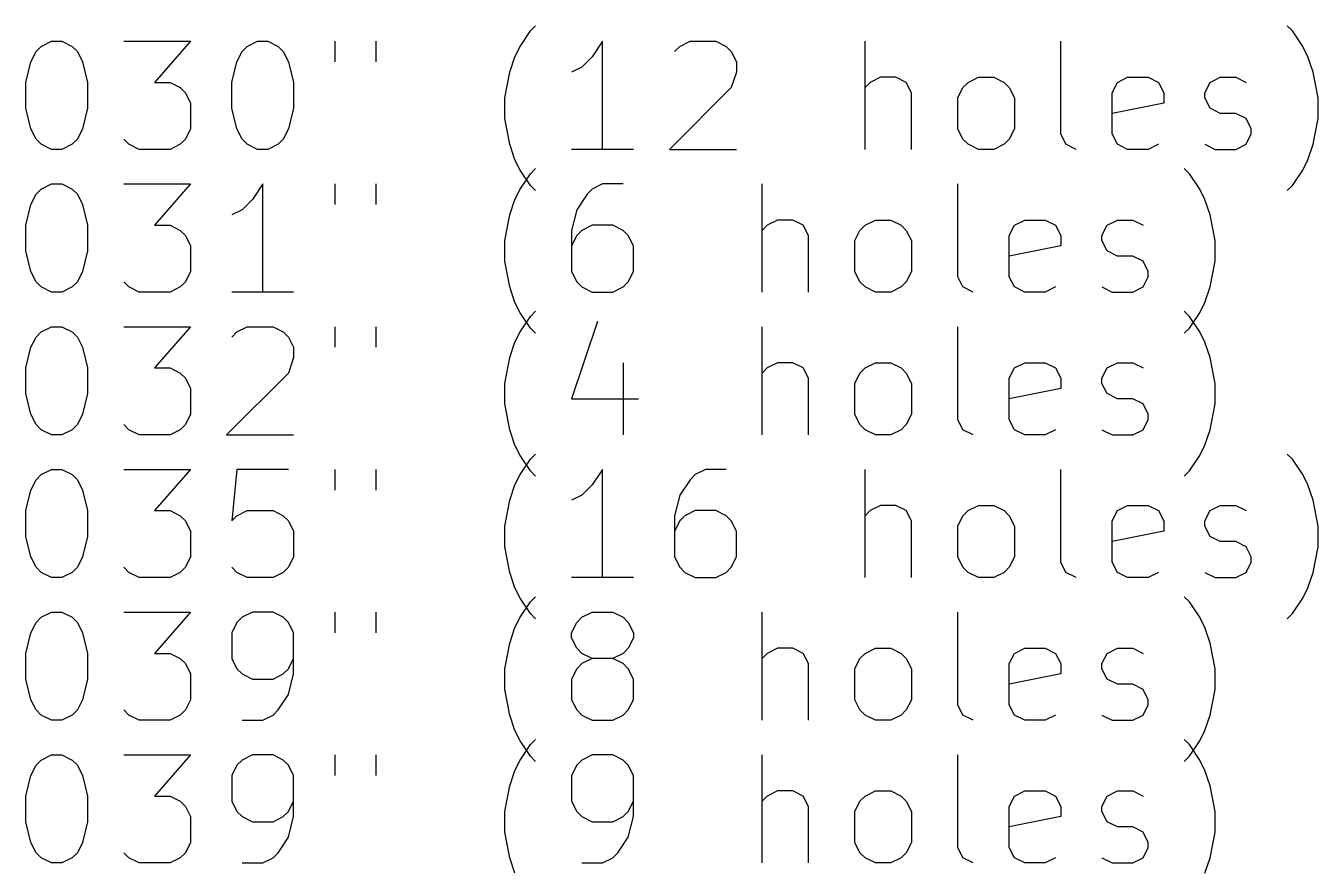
# Model space of a CAD drawing. Extents: x 97 to 184, y -160 to -34.
# Drawn here: x 132.83 to 168.68, y -138.93 to -115.55 of the extents above; entities that cross this region are included whole.
import ezdxf

# ---------------------------------------------------------------- set-up
doc = ezdxf.new("R2010")
doc.units = 0
doc.header["$MEASUREMENT"] = 0
doc.layers.add('BLACK', color=7, linetype='CONTINUOUS')

msp = doc.modelspace()

# ---------------------------------------------------------------- linework, layer by layer
at = {"layer": 'Black'}
for p, q in [((146.541, -116.125), (146.826, -115.696)), ((146.826, -115.696), (146.969, -115.554)), ((167.969, -115.696), (167.826, -115.554)), ((168.255, -116.125), (167.969, -115.696)), ((133.112, -116.268), (133.255, -116.125)), ((133.255, -116.125), (133.541, -115.982)), ((133.541, -115.982), (133.826, -115.982)), ((133.826, -115.982), (134.112, -116.125)), ((134.112, -116.125), (134.255, -116.268)), ((135.541, -115.982), (137.398, -115.982)), ((137.398, -115.982), (136.398, -117.125)), ((138.826, -116.268), (138.969, -116.125)), ((138.969, -116.125), (139.255, -115.982)), ((139.255, -115.982), (139.541, -115.982)), ((139.541, -115.982), (139.826, -116.125)), ((139.826, -116.125), (139.969, -116.268)), ((141.398, -115.982), (141.398, -116.554)), ((142.541, -115.982), (142.541, -116.554)), ((146.398, -116.411), (146.541, -116.125)), ((148.826, -115.982), (148.541, -116.411)), ((148.826, -118.982), (148.826, -115.982)), ((150.826, -116.268), (150.969, -116.125)), ((150.969, -116.125), (151.255, -115.982)), ((151.255, -115.982), (151.969, -115.982)), ((151.969, -115.982), (152.255, -116.125)), ((152.255, -116.125), (152.398, -116.268)), ((156.112, -118.982), (156.112, -115.982)), ((161.541, -118.554), (161.541, -115.982)), ((168.398, -116.411), (168.255, -116.125)), ((132.969, -116.554), (133.112, -116.268)), ((134.255, -116.268), (134.398, -116.554)), ((138.684, -116.554), (138.826, -116.268)), ((139.969, -116.268), (140.112, -116.554)), ((146.255, -116.839), (146.398, -116.411)), ((148.541, -116.411), (148.255, -116.696)), ((152.398, -116.268), (152.541, -116.554)), ((168.541, -116.839), (168.398, -116.411)), ((132.826, -117.125), (132.969, -116.554)), ((134.398, -116.554), (134.541, -117.125)), ((138.541, -117.125), (138.684, -116.554)), ((140.112, -116.554), (140.255, -117.125)), ((146.112, -117.554), (146.255, -116.839)), ((148.255, -116.696), (147.969, -116.839)), ((152.541, -116.839), (152.398, -117.268)), ((152.541, -116.554), (152.541, -116.839)), ((168.684, -117.554), (168.541, -116.839)), ((132.826, -117.839), (132.826, -117.125)), ((134.541, -117.125), (134.541, -117.839)), ((136.398, -117.125), (136.826, -117.125)), ((136.826, -117.125), (137.112, -117.268)), ((138.541, -117.839), (138.541, -117.125)), ((140.255, -117.125), (140.255, -117.839)), ((156.255, -117.125), (156.112, -117.268)), ((156.541, -116.982), (156.255, -117.125)), ((156.969, -116.982), (156.541, -116.982)), ((157.255, -117.125), (156.969, -116.982)), ((157.398, -117.411), (157.255, -117.125)), ((158.826, -117.268), (158.969, -117.125)), ((158.969, -117.125), (159.255, -116.982)), ((159.255, -116.982), (159.684, -116.982)), ((159.684, -116.982), (159.969, -117.125)), ((159.969, -117.125), (160.112, -117.268)), ((162.969, -117.411), (163.112, -117.125)), ((163.112, -117.125), (163.398, -116.982)), ((163.398, -116.982), (163.969, -116.982)), ((163.969, -116.982), (164.255, -117.125)), ((164.255, -117.125), (164.398, -117.411)), ((165.541, -117.411), (165.684, -117.125)), ((165.684, -117.125), (165.969, -116.982)), ((165.969, -116.982), (166.398, -116.982)), ((166.398, -116.982), (166.684, -117.125)), ((137.112, -117.268), (137.255, -117.411)), ((137.255, -117.411), (137.398, -117.696)), ((146.112, -118.125), (146.112, -117.554)), ((152.398, -117.268), (150.684, -118.982)), ((157.398, -118.982), (157.398, -117.411)), ((158.684, -117.554), (158.826, -117.268)), ((158.684, -118.411), (158.684, -117.554)), ((160.112, -117.268), (160.255, -117.554)), ((160.255, -117.554), (160.255, -118.411)), ((162.969, -118.554), (162.969, -117.411)), ((164.398, -117.411), (164.398, -117.696)), ((165.541, -117.554), (165.541, -117.411)), ((165.684, -117.839), (165.541, -117.554)), ((168.684, -118.125), (168.684, -117.554)), ((132.969, -118.411), (132.826, -117.839)), ((134.541, -117.839), (134.398, -118.411)), ((137.398, -117.696), (137.398, -118.411)), ((138.684, -118.411), (138.541, -117.839)), ((140.255, -117.839), (140.112, -118.411)), ((164.398, -117.696), (162.969, -117.982)), ((165.969, -117.982), (165.684, -117.839)), ((146.255, -118.839), (146.112, -118.125)), ((166.398, -117.982), (165.969, -117.982)), ((166.684, -118.125), (166.398, -117.982)), ((166.826, -118.411), (166.684, -118.125)), ((168.541, -118.839), (168.684, -118.125)), ((133.112, -118.696), (132.969, -118.411)), ((134.398, -118.411), (134.255, -118.696)), ((137.398, -118.411), (137.255, -118.696)), ((138.826, -118.696), (138.684, -118.411)), ((140.112, -118.411), (139.969, -118.696)), ((158.826, -118.696), (158.684, -118.411)), ((160.255, -118.411), (160.112, -118.696)), ((161.684, -118.839), (161.541, -118.554)), ((163.112, -118.839), (162.969, -118.554)), ((166.684, -118.839), (166.826, -118.554)), ((166.826, -118.554), (166.826, -118.411)), ((133.255, -118.839), (133.112, -118.696)), ((133.541, -118.982), (133.255, -118.839)), ((133.826, -118.982), (133.541, -118.982)), ((134.112, -118.839), (133.826, -118.982)), ((134.255, -118.696), (134.112, -118.839)), ((135.684, -118.839), (135.541, -118.696)), ((135.969, -118.982), (135.684, -118.839)), ((136.826, -118.982), (135.969, -118.982)), ((137.112, -118.839), (136.826, -118.982)), ((137.255, -118.696), (137.112, -118.839)), ((138.969, -118.839), (138.826, -118.696)), ((139.255, -118.982), (138.969, -118.839)), ((139.541, -118.982), (139.255, -118.982)), ((139.826, -118.839), (139.541, -118.982)), ((139.969, -118.696), (139.826, -118.839)), ((146.398, -119.268), (146.255, -118.839)), ((149.684, -118.982), (147.969, -118.982)), ((150.684, -118.982), (152.541, -118.982)), ((158.969, -118.839), (158.826, -118.696)), ((159.255, -118.982), (158.969, -118.839)), ((159.684, -118.982), (159.255, -118.982)), ((159.969, -118.839), (159.684, -118.982)), ((160.112, -118.696), (159.969, -118.839)), ((161.969, -118.982), (161.684, -118.839)), ((163.398, -118.982), (163.112, -118.839)), ((163.969, -118.982), (163.398, -118.982)), ((164.255, -118.839), (163.969, -118.982)), ((165.541, -118.839), (165.826, -118.982)), ((165.826, -118.982), (166.398, -118.982)), ((166.398, -118.982), (166.684, -118.839)), ((168.398, -119.268), (168.541, -118.839)), ((146.541, -119.554), (146.398, -119.268)), ((168.255, -119.554), (168.398, -119.268)), ((146.826, -119.982), (146.541, -119.554)), ((146.541, -120.085), (146.826, -119.656)), ((146.826, -119.656), (146.969, -119.514)), ((165.112, -119.656), (164.969, -119.514)), ((165.398, -120.085), (165.112, -119.656)), ((167.969, -119.982), (168.255, -119.554)), ((133.112, -120.228), (133.255, -120.085)), ((133.255, -120.085), (133.541, -119.942)), ((133.541, -119.942), (133.826, -119.942)), ((133.826, -119.942), (134.112, -120.085)), ((134.112, -120.085), (134.255, -120.228)), ((135.541, -119.942), (137.398, -119.942)), ((137.398, -119.942), (136.398, -121.085)), ((139.398, -119.942), (139.112, -120.371)), ((139.398, -122.942), (139.398, -119.942)), ((141.398, -119.942), (141.398, -120.514)), ((142.541, -119.942), (142.541, -120.514)), ((146.398, -120.371), (146.541, -120.085)), ((146.969, -120.125), (146.826, -119.982)), ((148.541, -120.085), (148.398, -120.228)), ((148.826, -119.942), (148.541, -120.085)), ((149.398, -119.942), (148.826, -119.942)), ((153.255, -122.942), (153.255, -119.942)), ((158.684, -122.514), (158.684, -119.942)), ((165.541, -120.371), (165.398, -120.085)), ((167.826, -120.125), (167.969, -119.982)), ((132.969, -120.514), (133.112, -120.228)), ((134.255, -120.228), (134.398, -120.514)), ((139.112, -120.371), (138.826, -120.656)), ((146.255, -120.799), (146.398, -120.371)), ((148.398, -120.228), (148.112, -120.656)), ((165.684, -120.799), (165.541, -120.371)), ((132.826, -121.085), (132.969, -120.514)), ((134.398, -120.514), (134.541, -121.085)), ((138.826, -120.656), (138.541, -120.799)), ((146.112, -121.514), (146.255, -120.799)), ((148.112, -120.656), (147.969, -121.228)), ((165.826, -121.514), (165.684, -120.799)), ((132.826, -121.799), (132.826, -121.085)), ((134.541, -121.085), (134.541, -121.799)), ((136.398, -121.085), (136.826, -121.085)), ((136.826, -121.085), (137.112, -121.228)), ((148.541, -121.085), (148.255, -121.228)), ((149.112, -121.085), (148.541, -121.085)), ((149.398, -121.228), (149.112, -121.085)), ((153.398, -121.085), (153.255, -121.228)), ((153.684, -120.942), (153.398, -121.085)), ((154.112, -120.942), (153.684, -120.942)), ((154.398, -121.085), (154.112, -120.942)), ((154.541, -121.371), (154.398, -121.085)), ((155.969, -121.228), (156.112, -121.085)), ((156.112, -121.085), (156.398, -120.942)), ((156.398, -120.942), (156.826, -120.942)), ((156.826, -120.942), (157.112, -121.085)), ((157.112, -121.085), (157.255, -121.228)), ((160.112, -121.371), (160.255, -121.085)), ((160.255, -121.085), (160.541, -120.942)), ((160.541, -120.942), (161.112, -120.942)), ((161.112, -120.942), (161.398, -121.085)), ((161.398, -121.085), (161.541, -121.371)), ((162.684, -121.371), (162.826, -121.085)), ((162.826, -121.085), (163.112, -120.942)), ((163.112, -120.942), (163.541, -120.942)), ((163.541, -120.942), (163.826, -121.085)), ((137.112, -121.228), (137.255, -121.371)), ((137.255, -121.371), (137.398, -121.656)), ((146.112, -122.085), (146.112, -121.514)), ((147.969, -121.228), (147.969, -122.371)), ((148.112, -121.371), (147.969, -121.656)), ((148.255, -121.228), (148.112, -121.371)), ((149.541, -121.371), (149.398, -121.228)), ((149.684, -121.656), (149.541, -121.371)), ((154.541, -122.942), (154.541, -121.371)), ((155.826, -121.514), (155.969, -121.228)), ((155.826, -122.371), (155.826, -121.514)), ((157.255, -121.228), (157.398, -121.514)), ((157.398, -121.514), (157.398, -122.371)), ((160.112, -122.514), (160.112, -121.371)), ((161.541, -121.371), (161.541, -121.656)), ((162.684, -121.514), (162.684, -121.371)), ((162.826, -121.799), (162.684, -121.514)), ((165.826, -122.085), (165.826, -121.514)), ((132.969, -122.371), (132.826, -121.799)), ((134.541, -121.799), (134.398, -122.371)), ((137.398, -121.656), (137.398, -122.371)), ((149.684, -122.371), (149.684, -121.656)), ((161.541, -121.656), (160.112, -121.942)), ((163.112, -121.942), (162.826, -121.799)), ((146.255, -122.799), (146.112, -122.085)), ((163.541, -121.942), (163.112, -121.942)), ((163.826, -122.085), (163.541, -121.942)), ((163.969, -122.371), (163.826, -122.085)), ((165.684, -122.799), (165.826, -122.085)), ((133.112, -122.656), (132.969, -122.371)), ((134.398, -122.371), (134.255, -122.656)), ((137.398, -122.371), (137.255, -122.656)), ((147.969, -122.371), (148.112, -122.656)), ((149.541, -122.656), (149.684, -122.371)), ((155.969, -122.656), (155.826, -122.371)), ((157.398, -122.371), (157.255, -122.656)), ((158.826, -122.799), (158.684, -122.514)), ((160.255, -122.799), (160.112, -122.514)), ((163.826, -122.799), (163.969, -122.514)), ((163.969, -122.514), (163.969, -122.371)), ((133.255, -122.799), (133.112, -122.656)), ((133.541, -122.942), (133.255, -122.799)), ((133.826, -122.942), (133.541, -122.942)), ((134.112, -122.799), (133.826, -122.942)), ((134.255, -122.656), (134.112, -122.799)), ((135.684, -122.799), (135.541, -122.656)), ((135.969, -122.942), (135.684, -122.799)), ((136.826, -122.942), (135.969, -122.942)), ((137.112, -122.799), (136.826, -122.942)), ((137.255, -122.656), (137.112, -122.799)), ((140.255, -122.942), (138.541, -122.942)), ((146.398, -123.228), (146.255, -122.799)), ((148.112, -122.656), (148.255, -122.799)), ((148.255, -122.799), (148.541, -122.942)), ((148.541, -122.942), (149.112, -122.942)), ((149.112, -122.942), (149.398, -122.799)), ((149.398, -122.799), (149.541, -122.656)), ((156.112, -122.799), (155.969, -122.656)), ((156.398, -122.942), (156.112, -122.799)), ((156.826, -122.942), (156.398, -122.942)), ((157.112, -122.799), (156.826, -122.942)), ((157.255, -122.656), (157.112, -122.799)), ((159.112, -122.942), (158.826, -122.799)), ((160.541, -122.942), (160.255, -122.799)), ((161.112, -122.942), (160.541, -122.942)), ((161.398, -122.799), (161.112, -122.942)), ((162.684, -122.799), (162.969, -122.942)), ((162.969, -122.942), (163.541, -122.942)), ((163.541, -122.942), (163.826, -122.799)), ((165.541, -123.228), (165.684, -122.799)), ((146.541, -123.514), (146.398, -123.228)), ((165.398, -123.514), (165.541, -123.228)), ((146.826, -123.942), (146.541, -123.514)), ((146.541, -124.045), (146.826, -123.616)), ((146.826, -123.616), (146.969, -123.474)), ((165.112, -123.616), (164.969, -123.474)), ((165.112, -123.942), (165.398, -123.514)), ((165.398, -124.045), (165.112, -123.616)), ((133.112, -124.188), (133.255, -124.045)), ((133.255, -124.045), (133.541, -123.902)), ((133.541, -123.902), (133.826, -123.902)), ((133.826, -123.902), (134.112, -124.045)), ((134.112, -124.045), (134.255, -124.188)), ((135.541, -123.902), (137.398, -123.902)), ((137.398, -123.902), (136.398, -125.045)), ((138.541, -124.188), (138.684, -124.045)), ((138.684, -124.045), (138.969, -123.902)), ((138.969, -123.902), (139.684, -123.902)), ((139.684, -123.902), (139.969, -124.045)), ((139.969, -124.045), (140.112, -124.188)), ((141.398, -123.902), (141.398, -124.474)), ((142.541, -123.902), (142.541, -124.474)), ((146.398, -124.331), (146.541, -124.045)), ((146.969, -124.085), (146.826, -123.942)), ((148.684, -123.759), (147.969, -125.902)), ((153.255, -126.902), (153.255, -123.902)), ((158.684, -126.474), (158.684, -123.902)), ((164.969, -124.085), (165.112, -123.942)), ((165.541, -124.331), (165.398, -124.045)), ((132.969, -124.474), (133.112, -124.188)), ((134.255, -124.188), (134.398, -124.474)), ((140.112, -124.188), (140.255, -124.474)), ((146.255, -124.759), (146.398, -124.331)), ((165.684, -124.759), (165.541, -124.331)), ((132.826, -125.045), (132.969, -124.474)), ((134.398, -124.474), (134.541, -125.045)), ((140.255, -124.759), (140.112, -125.188)), ((140.255, -124.474), (140.255, -124.759)), ((146.112, -125.474), (146.255, -124.759)), ((165.826, -125.474), (165.684, -124.759)), ((132.826, -125.759), (132.826, -125.045)), ((134.541, -125.045), (134.541, -125.759)), ((136.398, -125.045), (136.826, -125.045)), ((136.826, -125.045), (137.112, -125.188)), ((149.398, -124.902), (149.398, -126.902)), ((153.398, -125.045), (153.255, -125.188)), ((153.684, -124.902), (153.398, -125.045)), ((154.112, -124.902), (153.684, -124.902)), ((154.398, -125.045), (154.112, -124.902)), ((154.541, -125.331), (154.398, -125.045)), ((155.969, -125.188), (156.112, -125.045)), ((156.112, -125.045), (156.398, -124.902)), ((156.398, -124.902), (156.826, -124.902)), ((156.826, -124.902), (157.112, -125.045)), ((157.112, -125.045), (157.255, -125.188)), ((160.112, -125.331), (160.255, -125.045)), ((160.255, -125.045), (160.541, -124.902)), ((160.541, -124.902), (161.112, -124.902)), ((161.112, -124.902), (161.398, -125.045)), ((161.398, -125.045), (161.541, -125.331)), ((162.684, -125.331), (162.826, -125.045)), ((162.826, -125.045), (163.112, -124.902)), ((163.112, -124.902), (163.541, -124.902)), ((163.541, -124.902), (163.826, -125.045)), ((137.112, -125.188), (137.255, -125.331)), ((137.255, -125.331), (137.398, -125.616)), ((140.112, -125.188), (138.398, -126.902)), ((146.112, -126.045), (146.112, -125.474)), ((154.541, -126.902), (154.541, -125.331)), ((155.826, -125.474), (155.969, -125.188)), ((155.826, -126.331), (155.826, -125.474)), ((157.255, -125.188), (157.398, -125.474)), ((157.398, -125.474), (157.398, -126.331)), ((160.112, -126.474), (160.112, -125.331)), ((161.541, -125.331), (161.541, -125.616)), ((162.684, -125.474), (162.684, -125.331)), ((162.826, -125.759), (162.684, -125.474)), ((165.826, -126.045), (165.826, -125.474)), ((132.969, -126.331), (132.826, -125.759)), ((134.541, -125.759), (134.398, -126.331)), ((137.398, -125.616), (137.398, -126.331)), ((161.541, -125.616), (160.112, -125.902)), ((163.112, -125.902), (162.826, -125.759)), ((146.255, -126.759), (146.112, -126.045)), ((147.969, -125.902), (149.826, -125.902)), ((163.541, -125.902), (163.112, -125.902)), ((163.826, -126.045), (163.541, -125.902)), ((163.969, -126.331), (163.826, -126.045)), ((165.684, -126.759), (165.826, -126.045)), ((133.112, -126.616), (132.969, -126.331)), ((134.398, -126.331), (134.255, -126.616)), ((137.398, -126.331), (137.255, -126.616)), ((155.969, -126.616), (155.826, -126.331)), ((157.398, -126.331), (157.255, -126.616)), ((158.826, -126.759), (158.684, -126.474)), ((160.255, -126.759), (160.112, -126.474)), ((163.826, -126.759), (163.969, -126.474)), ((163.969, -126.474), (163.969, -126.331)), ((133.255, -126.759), (133.112, -126.616)), ((133.541, -126.902), (133.255, -126.759)), ((133.826, -126.902), (133.541, -126.902)), ((134.112, -126.759), (133.826, -126.902)), ((134.255, -126.616), (134.112, -126.759)), ((135.684, -126.759), (135.541, -126.616)), ((135.969, -126.902), (135.684, -126.759)), ((136.826, -126.902), (135.969, -126.902)), ((137.112, -126.759), (136.826, -126.902)), ((137.255, -126.616), (137.112, -126.759)), ((138.398, -126.902), (140.255, -126.902)), ((146.398, -127.188), (146.255, -126.759)), ((156.112, -126.759), (155.969, -126.616)), ((156.398, -126.902), (156.112, -126.759)), ((156.826, -126.902), (156.398, -126.902)), ((157.112, -126.759), (156.826, -126.902)), ((157.255, -126.616), (157.112, -126.759)), ((159.112, -126.902), (158.826, -126.759)), ((160.541, -126.902), (160.255, -126.759)), ((161.112, -126.902), (160.541, -126.902)), ((161.398, -126.759), (161.112, -126.902)), ((162.684, -126.759), (162.969, -126.902)), ((162.969, -126.902), (163.541, -126.902)), ((163.541, -126.902), (163.826, -126.759)), ((165.541, -127.188), (165.684, -126.759)), ((146.541, -127.474), (146.398, -127.188)), ((165.398, -127.474), (165.541, -127.188)), ((146.826, -127.902), (146.541, -127.474)), ((146.541, -128.005), (146.826, -127.576)), ((146.826, -127.576), (146.969, -127.434)), ((165.112, -127.902), (165.398, -127.474)), ((167.969, -127.576), (167.826, -127.434)), ((168.255, -128.005), (167.969, -127.576)), ((133.112, -128.148), (133.255, -128.005)), ((133.255, -128.005), (133.541, -127.862)), ((133.541, -127.862), (133.826, -127.862)), ((133.826, -127.862), (134.112, -128.005)), ((134.112, -128.005), (134.255, -128.148)), ((135.541, -127.862), (137.398, -127.862)), ((137.398, -127.862), (136.398, -129.005)), ((138.684, -127.862), (138.541, -129.291)), ((140.112, -127.862), (138.684, -127.862)), ((141.398, -127.862), (141.398, -128.434)), ((142.541, -127.862), (142.541, -128.434)), ((146.398, -128.291), (146.541, -128.005)), ((146.969, -128.045), (146.826, -127.902)), ((148.826, -127.862), (148.541, -128.291)), ((148.826, -130.862), (148.826, -127.862)), ((151.398, -128.005), (151.255, -128.148)), ((151.684, -127.862), (151.398, -128.005)), ((152.255, -127.862), (151.684, -127.862)), ((156.112, -130.862), (156.112, -127.862)), ((161.541, -130.434), (161.541, -127.862)), ((164.969, -128.045), (165.112, -127.902)), ((168.398, -128.291), (168.255, -128.005)), ((132.969, -128.434), (133.112, -128.148)), ((134.255, -128.148), (134.398, -128.434)), ((146.255, -128.719), (146.398, -128.291)), ((148.541, -128.291), (148.255, -128.576)), ((151.255, -128.148), (150.969, -128.576)), ((168.541, -128.719), (168.398, -128.291)), ((132.826, -129.005), (132.969, -128.434)), ((134.398, -128.434), (134.541, -129.005)), ((146.112, -129.434), (146.255, -128.719)), ((148.255, -128.576), (147.969, -128.719)), ((150.969, -128.576), (150.826, -129.148)), ((168.684, -129.434), (168.541, -128.719)), ((132.826, -129.719), (132.826, -129.005)), ((134.541, -129.005), (134.541, -129.719)), ((136.398, -129.005), (136.826, -129.005)), ((136.826, -129.005), (137.112, -129.148)), ((138.684, -129.148), (138.969, -129.005)), ((138.969, -129.005), (139.684, -129.005)), ((139.684, -129.005), (139.969, -129.148)), ((151.398, -129.005), (151.112, -129.148)), ((151.969, -129.005), (151.398, -129.005)), ((152.255, -129.148), (151.969, -129.005)), ((156.255, -129.005), (156.112, -129.148)), ((156.541, -128.862), (156.255, -129.005)), ((156.969, -128.862), (156.541, -128.862)), ((157.255, -129.005), (156.969, -128.862)), ((157.398, -129.291), (157.255, -129.005)), ((158.826, -129.148), (158.969, -129.005)), ((158.969, -129.005), (159.255, -128.862)), ((159.255, -128.862), (159.684, -128.862)), ((159.684, -128.862), (159.969, -129.005)), ((159.969, -129.005), (160.112, -129.148)), ((162.969, -129.291), (163.112, -129.005)), ((163.112, -129.005), (163.398, -128.862)), ((163.398, -128.862), (163.969, -128.862)), ((163.969, -128.862), (164.255, -129.005)), ((164.255, -129.005), (164.398, -129.291)), ((165.541, -129.291), (165.684, -129.005)), ((165.684, -129.005), (165.969, -128.862)), ((165.969, -128.862), (166.398, -128.862)), ((166.398, -128.862), (166.684, -129.005)), ((137.112, -129.148), (137.255, -129.291)), ((137.255, -129.291), (137.398, -129.576)), ((138.541, -129.291), (138.684, -129.148)), ((139.969, -129.148), (140.112, -129.291)), ((140.112, -129.291), (140.255, -129.576)), ((146.112, -130.005), (146.112, -129.434)), ((150.826, -129.148), (150.826, -130.291)), ((150.969, -129.291), (150.826, -129.576)), ((151.112, -129.148), (150.969, -129.291)), ((152.398, -129.291), (152.255, -129.148)), ((152.541, -129.576), (152.398, -129.291)), ((157.398, -130.862), (157.398, -129.291)), ((158.684, -129.434), (158.826, -129.148)), ((158.684, -130.291), (158.684, -129.434)), ((160.112, -129.148), (160.255, -129.434)), ((160.255, -129.434), (160.255, -130.291)), ((162.969, -130.434), (162.969, -129.291)), ((164.398, -129.291), (164.398, -129.576)), ((165.541, -129.434), (165.541, -129.291)), ((165.684, -129.719), (165.541, -129.434)), ((168.684, -130.005), (168.684, -129.434)), ((132.969, -130.291), (132.826, -129.719)), ((134.541, -129.719), (134.398, -130.291)), ((137.398, -129.576), (137.398, -130.291)), ((140.255, -129.576), (140.255, -130.291)), ((152.541, -130.291), (152.541, -129.576)), ((164.398, -129.576), (162.969, -129.862)), ((165.969, -129.862), (165.684, -129.719)), ((146.255, -130.719), (146.112, -130.005)), ((166.398, -129.862), (165.969, -129.862)), ((166.684, -130.005), (166.398, -129.862)), ((166.826, -130.291), (166.684, -130.005)), ((168.541, -130.719), (168.684, -130.005)), ((133.112, -130.576), (132.969, -130.291)), ((134.398, -130.291), (134.255, -130.576)), ((137.398, -130.291), (137.255, -130.576)), ((140.255, -130.291), (140.112, -130.576)), ((150.826, -130.291), (150.969, -130.576)), ((152.398, -130.576), (152.541, -130.291)), ((158.826, -130.576), (158.684, -130.291)), ((160.255, -130.291), (160.112, -130.576)), ((161.684, -130.719), (161.541, -130.434)), ((163.112, -130.719), (162.969, -130.434)), ((166.684, -130.719), (166.826, -130.434)), ((166.826, -130.434), (166.826, -130.291)), ((133.255, -130.719), (133.112, -130.576)), ((133.541, -130.862), (133.255, -130.719)), ((133.826, -130.862), (133.541, -130.862)), ((134.112, -130.719), (133.826, -130.862)), ((134.255, -130.576), (134.112, -130.719)), ((135.684, -130.719), (135.541, -130.576)), ((135.969, -130.862), (135.684, -130.719)), ((136.826, -130.862), (135.969, -130.862)), ((137.112, -130.719), (136.826, -130.862)), ((137.255, -130.576), (137.112, -130.719)), ((138.684, -130.719), (138.541, -130.576)), ((138.969, -130.862), (138.684, -130.719)), ((139.684, -130.862), (138.969, -130.862)), ((139.969, -130.719), (139.684, -130.862)), ((140.112, -130.576), (139.969, -130.719)), ((146.398, -131.148), (146.255, -130.719)), ((149.684, -130.862), (147.969, -130.862)), ((150.969, -130.576), (151.112, -130.719)), ((151.112, -130.719), (151.398, -130.862)), ((151.398, -130.862), (151.969, -130.862)), ((151.969, -130.862), (152.255, -130.719)), ((152.255, -130.719), (152.398, -130.576)), ((158.969, -130.719), (158.826, -130.576)), ((159.255, -130.862), (158.969, -130.719)), ((159.684, -130.862), (159.255, -130.862)), ((159.969, -130.719), (159.684, -130.862)), ((160.112, -130.576), (159.969, -130.719)), ((161.969, -130.862), (161.684, -130.719)), ((163.398, -130.862), (163.112, -130.719)), ((163.969, -130.862), (163.398, -130.862)), ((164.255, -130.719), (163.969, -130.862)), ((165.541, -130.719), (165.826, -130.862)), ((165.826, -130.862), (166.398, -130.862)), ((166.398, -130.862), (166.684, -130.719)), ((168.398, -131.148), (168.541, -130.719)), ((146.541, -131.434), (146.398, -131.148)), ((168.255, -131.434), (168.398, -131.148)), ((146.826, -131.862), (146.541, -131.434)), ((146.541, -131.965), (146.826, -131.536)), ((146.826, -131.536), (146.969, -131.394)), ((165.112, -131.536), (164.969, -131.394)), ((165.398, -131.965), (165.112, -131.536)), ((167.969, -131.862), (168.255, -131.434)), ((133.255, -131.965), (133.541, -131.822)), ((133.541, -131.822), (133.826, -131.822)), ((133.826, -131.822), (134.112, -131.965)), ((135.541, -131.822), (137.398, -131.822)), ((137.398, -131.822), (136.398, -132.965)), ((139.112, -131.822), (138.826, -131.965)), ((139.684, -131.822), (139.112, -131.822)), ((139.969, -131.965), (139.684, -131.822)), ((141.398, -131.822), (141.398, -132.394)), ((142.541, -131.822), (142.541, -132.394)), ((146.969, -132.005), (146.826, -131.862)), ((148.255, -131.965), (148.541, -131.822)), ((148.541, -131.822), (149.112, -131.822)), ((149.112, -131.822), (149.398, -131.965)), ((153.255, -134.822), (153.255, -131.822)), ((158.684, -134.394), (158.684, -131.822)), ((167.826, -132.005), (167.969, -131.862)), ((132.969, -132.394), (133.112, -132.108)), ((133.112, -132.108), (133.255, -131.965)), ((134.112, -131.965), (134.255, -132.108)), ((134.255, -132.108), (134.398, -132.394)), ((138.684, -132.108), (138.541, -132.394)), ((138.826, -131.965), (138.684, -132.108)), ((140.112, -132.108), (139.969, -131.965)), ((140.255, -132.394), (140.112, -132.108)), ((146.255, -132.679), (146.398, -132.251)), ((146.398, -132.251), (146.541, -131.965)), ((147.969, -132.394), (148.112, -132.108)), ((148.112, -132.108), (148.255, -131.965)), ((149.398, -131.965), (149.541, -132.108)), ((149.541, -132.108), (149.684, -132.394)), ((165.541, -132.251), (165.398, -131.965)), ((165.684, -132.679), (165.541, -132.251)), ((132.826, -132.965), (132.969, -132.394)), ((134.398, -132.394), (134.541, -132.965)), ((138.541, -132.394), (138.541, -133.108)), ((140.255, -133.536), (140.255, -132.394)), ((147.969, -132.536), (147.969, -132.394)), ((148.112, -132.822), (147.969, -132.536)), ((149.684, -132.536), (149.541, -132.822)), ((149.684, -132.394), (149.684, -132.536)), ((132.826, -133.679), (132.826, -132.965)), ((134.541, -132.965), (134.541, -133.679)), ((136.398, -132.965), (136.826, -132.965)), ((136.826, -132.965), (137.112, -133.108)), ((146.112, -133.394), (146.255, -132.679)), ((148.255, -132.965), (148.112, -132.822)), ((148.541, -133.108), (148.255, -132.965)), ((149.398, -132.965), (149.112, -133.108)), ((149.541, -132.822), (149.398, -132.965)), ((153.398, -132.965), (153.255, -133.108)), ((153.684, -132.822), (153.398, -132.965)), ((154.112, -132.822), (153.684, -132.822)), ((154.398, -132.965), (154.112, -132.822)), ((154.541, -133.251), (154.398, -132.965)), ((155.969, -133.108), (156.112, -132.965)), ((156.112, -132.965), (156.398, -132.822)), ((156.398, -132.822), (156.826, -132.822)), ((156.826, -132.822), (157.112, -132.965)), ((157.112, -132.965), (157.255, -133.108)), ((160.112, -133.251), (160.255, -132.965)), ((160.255, -132.965), (160.541, -132.822)), ((160.541, -132.822), (161.112, -132.822)), ((161.112, -132.822), (161.398, -132.965)), ((161.398, -132.965), (161.541, -133.251)), ((162.684, -133.251), (162.826, -132.965)), ((162.826, -132.965), (163.112, -132.822)), ((163.112, -132.822), (163.541, -132.822)), ((163.541, -132.822), (163.826, -132.965)), ((165.826, -133.394), (165.684, -132.679)), ((137.112, -133.108), (137.255, -133.251)), ((137.255, -133.251), (137.398, -133.536)), ((138.541, -133.108), (138.684, -133.394)), ((140.112, -133.394), (140.255, -133.108)), ((148.255, -133.251), (148.112, -133.394)), ((148.541, -133.108), (148.255, -133.251)), ((149.112, -133.108), (148.541, -133.108)), ((149.398, -133.251), (149.112, -133.108)), ((149.541, -133.394), (149.398, -133.251)), ((154.541, -134.822), (154.541, -133.251)), ((155.826, -133.394), (155.969, -133.108)), ((157.255, -133.108), (157.398, -133.394)), ((160.112, -134.394), (160.112, -133.251)), ((161.541, -133.251), (161.541, -133.536)), ((162.684, -133.394), (162.684, -133.251)), ((132.969, -134.251), (132.826, -133.679)), ((134.541, -133.679), (134.398, -134.251)), ((137.398, -133.536), (137.398, -134.251)), ((138.684, -133.394), (138.826, -133.536)), ((138.826, -133.536), (139.112, -133.679)), ((139.112, -133.679), (139.684, -133.679)), ((139.684, -133.679), (139.969, -133.536)), ((139.969, -133.536), (140.112, -133.394)), ((140.112, -134.108), (140.255, -133.536)), ((146.112, -133.965), (146.112, -133.394)), ((148.112, -133.394), (147.969, -133.679)), ((147.969, -133.679), (147.969, -134.251)), ((149.684, -133.679), (149.541, -133.394)), ((149.684, -134.251), (149.684, -133.679)), ((155.826, -134.251), (155.826, -133.394)), ((157.398, -133.394), (157.398, -134.251)), ((161.541, -133.536), (160.112, -133.822)), ((162.826, -133.679), (162.684, -133.394)), ((163.112, -133.822), (162.826, -133.679)), ((165.826, -133.965), (165.826, -133.394)), ((139.826, -134.536), (140.112, -134.108)), ((146.255, -134.679), (146.112, -133.965)), ((163.541, -133.822), (163.112, -133.822)), ((163.826, -133.965), (163.541, -133.822)), ((163.969, -134.251), (163.826, -133.965)), ((165.684, -134.679), (165.826, -133.965)), ((133.112, -134.536), (132.969, -134.251)), ((134.398, -134.251), (134.255, -134.536)), ((137.398, -134.251), (137.255, -134.536)), ((147.969, -134.251), (148.112, -134.536)), ((149.541, -134.536), (149.684, -134.251)), ((155.969, -134.536), (155.826, -134.251)), ((157.398, -134.251), (157.255, -134.536)), ((158.826, -134.679), (158.684, -134.394)), ((160.255, -134.679), (160.112, -134.394)), ((163.826, -134.679), (163.969, -134.394)), ((163.969, -134.394), (163.969, -134.251)), ((133.255, -134.679), (133.112, -134.536)), ((133.541, -134.822), (133.255, -134.679)), ((133.826, -134.822), (133.541, -134.822)), ((134.112, -134.679), (133.826, -134.822)), ((134.255, -134.536), (134.112, -134.679)), ((135.684, -134.679), (135.541, -134.536)), ((135.969, -134.822), (135.684, -134.679)), ((136.826, -134.822), (135.969, -134.822)), ((137.112, -134.679), (136.826, -134.822)), ((137.255, -134.536), (137.112, -134.679)), ((138.826, -134.822), (139.398, -134.822)), ((139.398, -134.822), (139.684, -134.679)), ((139.684, -134.679), (139.826, -134.536)), ((146.398, -135.108), (146.255, -134.679)), ((148.112, -134.536), (148.255, -134.679)), ((148.255, -134.679), (148.541, -134.822)), ((148.541, -134.822), (149.112, -134.822)), ((149.112, -134.822), (149.398, -134.679)), ((149.398, -134.679), (149.541, -134.536)), ((156.112, -134.679), (155.969, -134.536)), ((156.398, -134.822), (156.112, -134.679)), ((156.826, -134.822), (156.398, -134.822)), ((157.112, -134.679), (156.826, -134.822)), ((157.255, -134.536), (157.112, -134.679)), ((159.112, -134.822), (158.826, -134.679)), ((160.541, -134.822), (160.255, -134.679)), ((161.112, -134.822), (160.541, -134.822)), ((161.398, -134.679), (161.112, -134.822)), ((162.684, -134.679), (162.969, -134.822)), ((162.969, -134.822), (163.541, -134.822)), ((163.541, -134.822), (163.826, -134.679)), ((165.541, -135.108), (165.684, -134.679)), ((146.541, -135.394), (146.398, -135.108)), ((165.398, -135.394), (165.541, -135.108)), ((146.826, -135.822), (146.541, -135.394)), ((146.541, -135.925), (146.826, -135.496)), ((146.826, -135.496), (146.969, -135.354)), ((165.112, -135.496), (164.969, -135.354)), ((165.112, -135.822), (165.398, -135.394)), ((165.398, -135.925), (165.112, -135.496)), ((133.255, -135.925), (133.541, -135.782)), ((133.541, -135.782), (133.826, -135.782)), ((133.826, -135.782), (134.112, -135.925)), ((135.541, -135.782), (137.398, -135.782)), ((137.398, -135.782), (136.398, -136.925)), ((139.112, -135.782), (138.826, -135.925)), ((139.684, -135.782), (139.112, -135.782)), ((139.969, -135.925), (139.684, -135.782)), ((141.398, -135.782), (141.398, -136.354)), ((142.541, -135.782), (142.541, -136.354)), ((146.969, -135.965), (146.826, -135.822)), ((148.541, -135.782), (148.255, -135.925)), ((149.112, -135.782), (148.541, -135.782)), ((149.398, -135.925), (149.112, -135.782)), ((153.255, -138.782), (153.255, -135.782)), ((158.684, -138.354), (158.684, -135.782)), ((164.969, -135.965), (165.112, -135.822)), ((132.969, -136.354), (133.112, -136.068)), ((133.112, -136.068), (133.255, -135.925)), ((134.112, -135.925), (134.255, -136.068)), ((134.255, -136.068), (134.398, -136.354)), ((138.684, -136.068), (138.541, -136.354)), ((138.826, -135.925), (138.684, -136.068)), ((140.112, -136.068), (139.969, -135.925)), ((140.255, -136.354), (140.112, -136.068)), ((146.255, -136.639), (146.398, -136.211)), ((146.398, -136.211), (146.541, -135.925)), ((148.112, -136.068), (147.969, -136.354)), ((148.255, -135.925), (148.112, -136.068)), ((149.541, -136.068), (149.398, -135.925)), ((149.684, -136.354), (149.541, -136.068)), ((165.541, -136.211), (165.398, -135.925)), ((165.684, -136.639), (165.541, -136.211)), ((132.826, -136.925), (132.969, -136.354)), ((134.398, -136.354), (134.541, -136.925)), ((138.541, -136.354), (138.541, -137.068)), ((140.255, -137.496), (140.255, -136.354)), ((147.969, -136.354), (147.969, -137.068)), ((149.684, -137.496), (149.684, -136.354)), ((132.826, -137.639), (132.826, -136.925)), ((134.541, -136.925), (134.541, -137.639)), ((136.398, -136.925), (136.826, -136.925)), ((136.826, -136.925), (137.112, -137.068)), ((146.112, -137.354), (146.255, -136.639)), ((153.398, -136.925), (153.255, -137.068)), ((153.684, -136.782), (153.398, -136.925)), ((154.112, -136.782), (153.684, -136.782)), ((154.398, -136.925), (154.112, -136.782)), ((154.541, -137.211), (154.398, -136.925)), ((155.969, -137.068), (156.112, -136.925)), ((156.112, -136.925), (156.398, -136.782)), ((156.398, -136.782), (156.826, -136.782)), ((156.826, -136.782), (157.112, -136.925)), ((157.112, -136.925), (157.255, -137.068)), ((160.112, -137.211), (160.255, -136.925)), ((160.255, -136.925), (160.541, -136.782)), ((160.541, -136.782), (161.112, -136.782)), ((161.112, -136.782), (161.398, -136.925)), ((161.398, -136.925), (161.541, -137.211)), ((162.684, -137.211), (162.826, -136.925)), ((162.826, -136.925), (163.112, -136.782)), ((163.112, -136.782), (163.541, -136.782)), ((163.541, -136.782), (163.826, -136.925)), ((165.826, -137.354), (165.684, -136.639)), ((137.112, -137.068), (137.255, -137.211)), ((137.255, -137.211), (137.398, -137.496)), ((138.541, -137.068), (138.684, -137.354)), ((140.112, -137.354), (140.255, -137.068)), ((147.969, -137.068), (148.112, -137.354)), ((149.541, -137.354), (149.684, -137.068)), ((154.541, -138.782), (154.541, -137.211)), ((155.826, -137.354), (155.969, -137.068)), ((157.255, -137.068), (157.398, -137.354)), ((160.112, -138.354), (160.112, -137.211)), ((161.541, -137.211), (161.541, -137.496)), ((162.684, -137.354), (162.684, -137.211)), ((132.969, -138.211), (132.826, -137.639)), ((134.541, -137.639), (134.398, -138.211)), ((137.398, -137.496), (137.398, -138.211)), ((138.684, -137.354), (138.826, -137.496)), ((138.826, -137.496), (139.112, -137.639)), ((139.112, -137.639), (139.684, -137.639)), ((139.684, -137.639), (139.969, -137.496)), ((139.969, -137.496), (140.112, -137.354)), ((140.112, -138.068), (140.255, -137.496)), ((146.112, -137.925), (146.112, -137.354)), ((148.112, -137.354), (148.255, -137.496)), ((148.255, -137.496), (148.541, -137.639)), ((148.541, -137.639), (149.112, -137.639)), ((149.112, -137.639), (149.398, -137.496)), ((149.398, -137.496), (149.541, -137.354)), ((149.541, -138.068), (149.684, -137.496)), ((155.826, -138.211), (155.826, -137.354)), ((157.398, -137.354), (157.398, -138.211)), ((161.541, -137.496), (160.112, -137.782)), ((162.826, -137.639), (162.684, -137.354)), ((163.112, -137.782), (162.826, -137.639)), ((165.826, -137.925), (165.826, -137.354)), ((146.255, -138.639), (146.112, -137.925)), ((163.541, -137.782), (163.112, -137.782)), ((163.826, -137.925), (163.541, -137.782)), ((163.969, -138.211), (163.826, -137.925)), ((165.684, -138.639), (165.826, -137.925)), ((133.112, -138.496), (132.969, -138.211)), ((134.398, -138.211), (134.255, -138.496)), ((137.398, -138.211), (137.255, -138.496)), ((139.826, -138.496), (140.112, -138.068)), ((149.255, -138.496), (149.541, -138.068)), ((155.969, -138.496), (155.826, -138.211)), ((157.398, -138.211), (157.255, -138.496)), ((158.826, -138.639), (158.684, -138.354)), ((160.255, -138.639), (160.112, -138.354)), ((163.826, -138.639), (163.969, -138.354)), ((163.969, -138.354), (163.969, -138.211)), ((133.255, -138.639), (133.112, -138.496)), ((133.541, -138.782), (133.255, -138.639)), ((134.112, -138.639), (133.826, -138.782)), ((134.255, -138.496), (134.112, -138.639)), ((135.684, -138.639), (135.541, -138.496)), ((135.969, -138.782), (135.684, -138.639)), ((137.112, -138.639), (136.826, -138.782)), ((137.255, -138.496), (137.112, -138.639)), ((139.398, -138.782), (139.684, -138.639)), ((139.684, -138.639), (139.826, -138.496)), ((146.398, -139.068), (146.255, -138.639)), ((148.826, -138.782), (149.112, -138.639)), ((149.112, -138.639), (149.255, -138.496)), ((156.112, -138.639), (155.969, -138.496)), ((156.398, -138.782), (156.112, -138.639)), ((157.112, -138.639), (156.826, -138.782)), ((157.255, -138.496), (157.112, -138.639)), ((159.112, -138.782), (158.826, -138.639)), ((160.541, -138.782), (160.255, -138.639)), ((161.398, -138.639), (161.112, -138.782)), ((162.684, -138.639), (162.969, -138.782)), ((163.541, -138.782), (163.826, -138.639)), ((165.541, -139.068), (165.684, -138.639)), ((133.826, -138.782), (133.541, -138.782)), ((136.826, -138.782), (135.969, -138.782)), ((138.826, -138.782), (139.398, -138.782)), ((148.255, -138.782), (148.826, -138.782)), ((156.826, -138.782), (156.398, -138.782)), ((161.112, -138.782), (160.541, -138.782)), ((162.969, -138.782), (163.541, -138.782))]:
    msp.add_line(p, q, dxfattribs=at)

doc.saveas('drawing.dxf')
